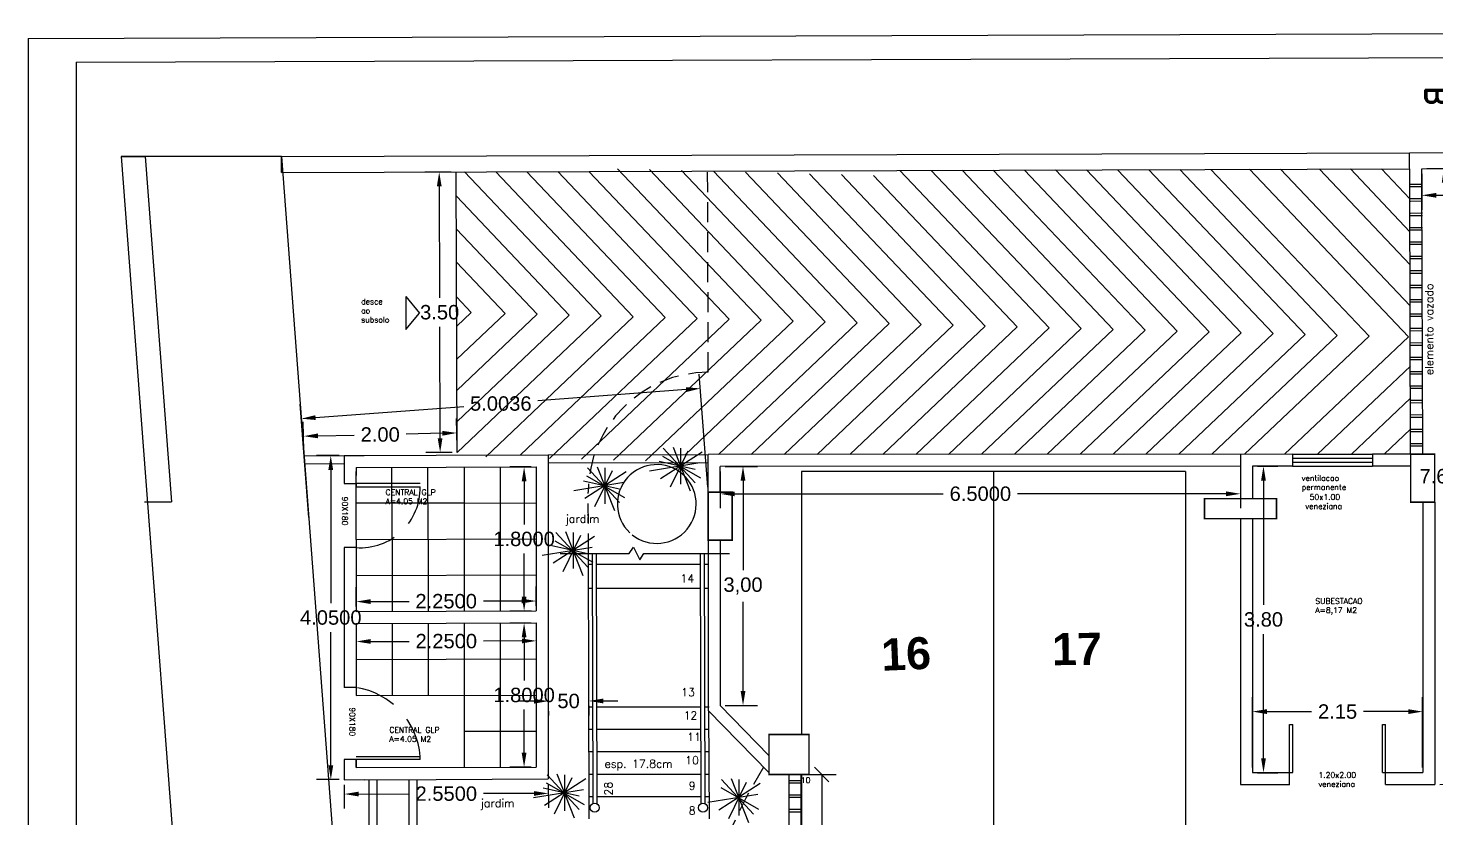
# Model space of a CAD drawing. Header units: millimetres. Extents: x 2200 to 2403, y 2380 to 2511.
# Drawn here: x 2245.02 to 2262.62, y 2439.95 to 2449.83 of the extents above; entities that cross this region are included whole.
import ezdxf

# ---------------------------------------------------------------- set-up
doc = ezdxf.new("R2010")
doc.units = ezdxf.units.MM
doc.linetypes.add('DASHED', pattern=[0.75, 0.5, -0.25])
doc.linetypes.add('HIDDEN', pattern=[0.375, 0.25, -0.125])
doc.layers.add('AZUL', color=4, linetype='Continuous')
doc.layers.add('VERMELHO', color=1, linetype='DASHED')
doc.styles.add('ROMAND', font='romand', dxfattribs={"height": 0.1})
doc.styles.add('ROMANS', font='ROMANS.shx', dxfattribs={"height": 0.07})
doc.styles.add('SANSSERIFBOLD', font='sasb____.pfb', dxfattribs={"height": 0.4})
doc.styles.get("Standard").update_dxf_attribs({"font": 'arial.ttf'})
doc.dimstyles.get("Standard").update_dxf_attribs({"dimtxt": 0.18, "dimasz": 0.18, "dimexe": 0.18, "dimexo": 0.0625, "dimgap": 0.09, "dimtad": 0, "dimtih": 1, "dimtoh": 1, "dimdec": 4, "dimzin": 0, "dimdsep": 46, "dimtxsty": 'Standard', "dimcen": 0.09, "dimadec": 0, "dimazin": 0, "dimtfac": 1, "dimtdec": 4, "dimtofl": 0, "dimtmove": 0, "dimatfit": 3, "dimfxl": 1, "dimtolj": 1, "dimtzin": 0, "dimarcsym": 0})

# ---------------------------------------------------------------- blocks, each defined once
blk = doc.blocks.new('*D76')
at = {"color": 0, "lineweight": -2, "transparency": 16777216}
for p, q in [((2253.73, 2444.353), (2254.132, 2444.353)), ((2253.952, 2444.173), (2253.952, 2443.057)), ((2253.952, 2441.544), (2253.952, 2442.66)), ((2253.73, 2441.364), (2254.132, 2441.364))]:
    blk.add_line(p, q, dxfattribs=at)
at = {"color": 0, "transparency": 16777216}
for points in [[(2253.982, 2444.173), (2253.922, 2444.173), (2253.952, 2444.353)], [(2253.982, 2441.544), (2253.922, 2441.544), (2253.952, 2441.364)]]:
    blk.add_solid(points, dxfattribs=at)
at = {"layer": 'DEFPOINTS', "color": 0, "transparency": 16777216}
for p in [(2253.668, 2444.353), (2253.668, 2441.364), (2253.952, 2441.364)]:
    blk.add_point(p, dxfattribs=at)
at = {"color": 0, "transparency": 16777216, "insert": (2253.952, 2442.858), "char_height": 0.18, "attachment_point": 5}
blk.add_mtext('\\A1;3,00', dxfattribs=at)
blk = doc.blocks.new('*D77')
at = {"color": 0, "lineweight": -2, "transparency": 16777216}
for p, q in [((2253.513, 2444.091), (2253.406, 2445.505)), ((2253.24, 2445.312), (2251.389, 2445.172)), ((2248.524, 2443.714), (2248.417, 2445.128)), ((2248.61, 2444.962), (2250.461, 2445.102))]:
    blk.add_line(p, q, dxfattribs=at)
at = {"color": 0, "transparency": 16777216}
for points in [[(2253.238, 2445.342), (2253.242, 2445.282), (2253.42, 2445.326)], [(2248.608, 2444.992), (2248.612, 2444.932), (2248.43, 2444.949)]]:
    blk.add_solid(points, dxfattribs=at)
at = {"layer": 'DEFPOINTS', "color": 0, "transparency": 16777216}
for p in [(2248.43, 2444.949), (2253.518, 2444.029), (2248.528, 2443.652)]:
    blk.add_point(p, dxfattribs=at)
at = {"color": 0, "transparency": 16777216, "insert": (2250.925, 2445.137), "char_height": 0.18, "attachment_point": 5}
blk.add_mtext('\\A1;5.0036', dxfattribs=at)
blk = doc.blocks.new('*D123')
at = {"color": 0, "lineweight": -2, "transparency": 16777216}
for p, q in [((2262.496, 2448.073), (2262.89, 2448.081)), ((2262.713, 2447.897), (2262.787, 2444.411)), ((2262.868, 2440.561), (2262.794, 2444.047)), ((2262.658, 2440.377), (2263.051, 2440.385))]:
    blk.add_line(p, q, dxfattribs=at)
at = {"color": 0, "transparency": 16777216}
for points in [[(2262.743, 2447.898), (2262.684, 2447.897), (2262.71, 2448.077)], [(2262.898, 2440.562), (2262.838, 2440.56), (2262.872, 2440.381)]]:
    blk.add_solid(points, dxfattribs=at)
at = {"layer": 'DEFPOINTS', "color": 0, "transparency": 16777216}
for p in [(2262.434, 2448.072), (2262.71, 2448.077), (2262.595, 2440.375)]:
    blk.add_point(p, dxfattribs=at)
at = {"color": 0, "transparency": 16777216, "insert": (2262.791, 2444.229), "char_height": 0.18, "attachment_point": 5}
blk.add_mtext('\\A1;7.6981', dxfattribs=at)
blk = doc.blocks.new('*D124')
at = {"color": 0, "lineweight": -2, "transparency": 16777216}
for p, q in [((2262.434, 2448.009), (2262.435, 2447.56)), ((2281.085, 2448.071), (2281.087, 2447.621)), ((2280.906, 2447.801), (2272.286, 2447.772)), ((2262.615, 2447.74), (2271.235, 2447.769))]:
    blk.add_line(p, q, dxfattribs=at)
at = {"color": 0, "transparency": 16777216}
for points in [[(2280.906, 2447.831), (2280.906, 2447.771), (2281.086, 2447.801)], [(2262.615, 2447.77), (2262.615, 2447.71), (2262.435, 2447.74)]]:
    blk.add_solid(points, dxfattribs=at)
at = {"layer": 'DEFPOINTS', "color": 0, "transparency": 16777216}
for p in [(2262.434, 2448.072), (2281.085, 2448.133), (2281.086, 2447.801)]:
    blk.add_point(p, dxfattribs=at)
at = {"color": 0, "transparency": 16777216, "insert": (2271.76, 2447.77), "char_height": 0.18, "attachment_point": 5}
blk.add_mtext('\\A1;18.6515', dxfattribs=at)
blk = doc.blocks.new('*D103')
at = {"color": 0, "lineweight": -2, "transparency": 16777216}
for p, q in [((2253.668, 2444.29), (2253.668, 2443.829)), ((2260.168, 2444.291), (2260.168, 2443.83)), ((2253.848, 2444.009), (2256.454, 2444.01)), ((2259.988, 2444.01), (2257.382, 2444.01))]:
    blk.add_line(p, q, dxfattribs=at)
at = {"color": 0, "transparency": 16777216}
for points in [[(2253.848, 2444.039), (2253.848, 2443.979), (2253.668, 2444.009)], [(2259.988, 2444.04), (2259.988, 2443.98), (2260.168, 2444.01)]]:
    blk.add_solid(points, dxfattribs=at)
at = {"layer": 'DEFPOINTS', "color": 0, "transparency": 16777216}
for p in [(2253.668, 2444.353), (2260.168, 2444.353), (2260.168, 2444.01)]:
    blk.add_point(p, dxfattribs=at)
at = {"color": 0, "transparency": 16777216, "insert": (2256.918, 2444.01), "char_height": 0.18, "attachment_point": 5}
blk.add_mtext('\\A1;6.5000', dxfattribs=at)
blk = doc.blocks.new('*D104')
at = {"color": 0, "lineweight": -2, "transparency": 16777216}
for p, q in [((2251.338, 2441.418), (2251.158, 2441.418)), ((2251.518, 2441.358), (2251.519, 2441.239)), ((2252.027, 2441.359), (2252.027, 2441.241)), ((2252.206, 2441.421), (2252.386, 2441.422))]:
    blk.add_line(p, q, dxfattribs=at)
at = {"color": 0, "transparency": 16777216}
for points in [[(2251.338, 2441.448), (2251.338, 2441.388), (2251.518, 2441.419)], [(2252.206, 2441.451), (2252.206, 2441.391), (2252.026, 2441.421)]]:
    blk.add_solid(points, dxfattribs=at)
at = {"layer": 'DEFPOINTS', "color": 0, "transparency": 16777216}
for p in [(2251.518, 2441.42), (2252.026, 2441.422), (2252.026, 2441.421)]:
    blk.add_point(p, dxfattribs=at)
at = {"color": 0, "transparency": 16777216, "insert": (2251.772, 2441.42), "char_height": 0.18, "attachment_point": 5}
blk.add_mtext('\\A1;50', dxfattribs=at)
blk = doc.blocks.new('*D105')
at = {"color": 0, "lineweight": -2, "transparency": 16777216}
for p, q in [((2251.305, 2444.346), (2251.036, 2444.345)), ((2251.216, 2444.165), (2251.216, 2443.627)), ((2251.216, 2442.725), (2251.216, 2443.264)), ((2251.305, 2442.546), (2251.036, 2442.545))]:
    blk.add_line(p, q, dxfattribs=at)
at = {"color": 0, "transparency": 16777216}
for points in [[(2251.246, 2444.165), (2251.186, 2444.165), (2251.216, 2444.345)], [(2251.246, 2442.725), (2251.186, 2442.725), (2251.216, 2442.545)]]:
    blk.add_solid(points, dxfattribs=at)
at = {"layer": 'DEFPOINTS', "color": 0, "transparency": 16777216}
for p in [(2251.216, 2444.345), (2251.368, 2444.346), (2251.368, 2442.546)]:
    blk.add_point(p, dxfattribs=at)
at = {"color": 0, "transparency": 16777216, "insert": (2251.216, 2443.445), "char_height": 0.18, "attachment_point": 5}
blk.add_mtext('\\A1;1.8000', dxfattribs=at)
blk = doc.blocks.new('*D106')
at = {"color": 0, "lineweight": -2, "transparency": 16777216}
for p, q in [((2249.118, 2442.601), (2249.117, 2442.843)), ((2251.368, 2442.608), (2251.367, 2442.85)), ((2249.297, 2442.663), (2249.778, 2442.665)), ((2251.187, 2442.67), (2250.707, 2442.668))]:
    blk.add_line(p, q, dxfattribs=at)
at = {"color": 0, "transparency": 16777216}
for points in [[(2249.297, 2442.693), (2249.297, 2442.633), (2249.117, 2442.663)], [(2251.187, 2442.7), (2251.187, 2442.64), (2251.367, 2442.67)]]:
    blk.add_solid(points, dxfattribs=at)
at = {"layer": 'DEFPOINTS', "color": 0, "transparency": 16777216}
for p in [(2249.118, 2442.538), (2251.367, 2442.67), (2251.368, 2442.546)]:
    blk.add_point(p, dxfattribs=at)
at = {"color": 0, "transparency": 16777216, "insert": (2250.242, 2442.667), "char_height": 0.18, "attachment_point": 5}
blk.add_mtext('\\A1;2.2500', dxfattribs=at)
blk = doc.blocks.new('*D107')
at = {"color": 0, "lineweight": -2, "transparency": 16777216}
for p, q in [((2251.305, 2442.395), (2251.036, 2442.395)), ((2251.216, 2442.215), (2251.216, 2441.677)), ((2251.216, 2440.775), (2251.216, 2441.314)), ((2251.306, 2440.595), (2251.036, 2440.595))]:
    blk.add_line(p, q, dxfattribs=at)
at = {"color": 0, "transparency": 16777216}
for points in [[(2251.246, 2442.215), (2251.186, 2442.215), (2251.216, 2442.395)], [(2251.246, 2440.775), (2251.186, 2440.775), (2251.216, 2440.595)]]:
    blk.add_solid(points, dxfattribs=at)
at = {"layer": 'DEFPOINTS', "color": 0, "transparency": 16777216}
for p in [(2251.368, 2442.395), (2251.216, 2440.595), (2251.368, 2440.595)]:
    blk.add_point(p, dxfattribs=at)
at = {"color": 0, "transparency": 16777216, "insert": (2251.216, 2441.495), "char_height": 0.18, "attachment_point": 5}
blk.add_mtext('\\A1;1.8000', dxfattribs=at)
blk = doc.blocks.new('*D108')
at = {"color": 0, "lineweight": -2, "transparency": 16777216}
for p, q in [((2249.118, 2442.326), (2249.119, 2441.984)), ((2249.299, 2442.165), (2249.779, 2442.166)), ((2251.189, 2442.171), (2250.708, 2442.169)), ((2251.368, 2442.333), (2251.369, 2441.992))]:
    blk.add_line(p, q, dxfattribs=at)
at = {"color": 0, "transparency": 16777216}
for points in [[(2249.298, 2442.195), (2249.299, 2442.135), (2249.119, 2442.164)], [(2251.188, 2442.201), (2251.189, 2442.141), (2251.369, 2442.172)]]:
    blk.add_solid(points, dxfattribs=at)
at = {"layer": 'DEFPOINTS', "color": 0, "transparency": 16777216}
for p in [(2249.118, 2442.388), (2251.368, 2442.396), (2249.119, 2442.164)]:
    blk.add_point(p, dxfattribs=at)
at = {"color": 0, "transparency": 16777216, "insert": (2250.244, 2442.168), "char_height": 0.18, "attachment_point": 5}
blk.add_mtext('\\A1;2.2500', dxfattribs=at)
blk = doc.blocks.new('*D109')
at = {"color": 0, "lineweight": -2, "transparency": 16777216}
for p, q in [((2248.968, 2440.375), (2248.969, 2440.078)), ((2249.149, 2440.258), (2249.779, 2440.26)), ((2251.339, 2440.265), (2250.709, 2440.263)), ((2251.518, 2440.383), (2251.519, 2440.086))]:
    blk.add_line(p, q, dxfattribs=at)
at = {"color": 0, "transparency": 16777216}
for points in [[(2249.149, 2440.288), (2249.149, 2440.228), (2248.969, 2440.258)], [(2251.339, 2440.295), (2251.339, 2440.235), (2251.519, 2440.266)]]:
    blk.add_solid(points, dxfattribs=at)
at = {"layer": 'DEFPOINTS', "color": 0, "transparency": 16777216}
for p in [(2248.968, 2440.438), (2251.518, 2440.446), (2251.519, 2440.266)]:
    blk.add_point(p, dxfattribs=at)
at = {"color": 0, "transparency": 16777216, "insert": (2250.244, 2440.262), "char_height": 0.18, "attachment_point": 5}
blk.add_mtext('\\A1;2.5500', dxfattribs=at)
blk = doc.blocks.new('*D110')
at = {"color": 0, "lineweight": -2, "transparency": 16777216}
for p, q in [((2248.905, 2444.488), (2248.62, 2444.488)), ((2248.8, 2444.308), (2248.8, 2442.644)), ((2248.801, 2440.618), (2248.8, 2442.281)), ((2248.906, 2440.438), (2248.621, 2440.438))]:
    blk.add_line(p, q, dxfattribs=at)
at = {"color": 0, "transparency": 16777216}
for points in [[(2248.83, 2444.308), (2248.77, 2444.308), (2248.8, 2444.488)], [(2248.831, 2440.618), (2248.771, 2440.618), (2248.801, 2440.438)]]:
    blk.add_solid(points, dxfattribs=at)
at = {"layer": 'DEFPOINTS', "color": 0, "transparency": 16777216}
for p in [(2248.968, 2444.488), (2248.801, 2440.438), (2248.968, 2440.438)]:
    blk.add_point(p, dxfattribs=at)
at = {"color": 0, "transparency": 16777216, "insert": (2248.8, 2442.463), "char_height": 0.18, "attachment_point": 5}
blk.add_mtext('\\A1;4.0500', dxfattribs=at)
blk = doc.blocks.new('*D111')
at = {"color": 0, "lineweight": -2, "transparency": 16777216}
for p, q in [((2250.306, 2448.031), (2249.975, 2448.03)), ((2250.156, 2447.851), (2250.16, 2446.46)), ((2250.166, 2444.705), (2250.162, 2446.096)), ((2250.318, 2444.525), (2249.987, 2444.524))]:
    blk.add_line(p, q, dxfattribs=at)
at = {"color": 0, "transparency": 16777216}
for points in [[(2250.186, 2447.851), (2250.126, 2447.851), (2250.155, 2448.031)], [(2250.196, 2444.705), (2250.136, 2444.705), (2250.167, 2444.525)]]:
    blk.add_solid(points, dxfattribs=at)
at = {"layer": 'DEFPOINTS', "color": 0, "transparency": 16777216}
for p in [(2250.369, 2448.032), (2250.167, 2444.525), (2250.38, 2444.526)]:
    blk.add_point(p, dxfattribs=at)
at = {"color": 0, "transparency": 16777216, "insert": (2250.161, 2446.278), "char_height": 0.18, "attachment_point": 5}
blk.add_mtext('\\A1;3.50', dxfattribs=at)
blk = doc.blocks.new('*D112')
at = {"color": 0, "lineweight": -2, "transparency": 16777216}
for p, q in [((2248.464, 2444.548), (2248.457, 2444.91)), ((2250.379, 2444.588), (2250.372, 2444.95)), ((2248.64, 2444.734), (2249.093, 2444.743)), ((2250.195, 2444.766), (2249.743, 2444.757))]:
    blk.add_line(p, q, dxfattribs=at)
at = {"color": 0, "transparency": 16777216}
for points in [[(2248.64, 2444.764), (2248.641, 2444.704), (2248.46, 2444.73)], [(2250.195, 2444.796), (2250.196, 2444.736), (2250.375, 2444.77)]]:
    blk.add_solid(points, dxfattribs=at)
at = {"layer": 'DEFPOINTS', "color": 0, "transparency": 16777216}
for p in [(2248.46, 2444.73), (2248.465, 2444.486), (2250.38, 2444.526)]:
    blk.add_point(p, dxfattribs=at)
at = {"color": 0, "transparency": 16777216, "insert": (2249.418, 2444.75), "char_height": 0.18, "attachment_point": 5}
blk.add_mtext('\\A1;2.00', dxfattribs=at)
blk = doc.blocks.new('*D80')
at = {"color": 0, "lineweight": -2, "transparency": 16777216}
for p, q in [((2260.38, 2444.354), (2260.636, 2444.354)), ((2260.456, 2444.174), (2260.456, 2442.621)), ((2260.456, 2440.705), (2260.456, 2442.257)), ((2260.38, 2440.525), (2260.636, 2440.525))]:
    blk.add_line(p, q, dxfattribs=at)
at = {"color": 0, "transparency": 16777216}
for points in [[(2260.426, 2444.174), (2260.486, 2444.174), (2260.456, 2444.354)], [(2260.426, 2440.705), (2260.486, 2440.705), (2260.456, 2440.525)]]:
    blk.add_solid(points, dxfattribs=at)
at = {"layer": 'DEFPOINTS', "color": 0, "transparency": 16777216}
for p in [(2260.318, 2444.354), (2260.318, 2440.525), (2260.456, 2440.525)]:
    blk.add_point(p, dxfattribs=at)
at = {"color": 0, "transparency": 16777216, "insert": (2260.456, 2442.439), "char_height": 0.18, "attachment_point": 5}
blk.add_mtext('\\A1;3.80', dxfattribs=at)
blk = doc.blocks.new('*D81')
at = {"color": 0, "lineweight": -2, "transparency": 16777216}
for p, q in [((2260.318, 2440.588), (2260.318, 2441.468)), ((2262.445, 2440.588), (2262.445, 2441.468)), ((2260.498, 2441.288), (2261.056, 2441.288)), ((2262.265, 2441.288), (2261.708, 2441.288))]:
    blk.add_line(p, q, dxfattribs=at)
at = {"color": 0, "transparency": 16777216}
for points in [[(2260.498, 2441.318), (2260.498, 2441.258), (2260.318, 2441.288)], [(2262.265, 2441.318), (2262.265, 2441.258), (2262.445, 2441.288)]]:
    blk.add_solid(points, dxfattribs=at)
at = {"layer": 'DEFPOINTS', "color": 0, "transparency": 16777216}
for p in [(2262.445, 2441.288), (2260.318, 2440.525), (2262.445, 2440.525)]:
    blk.add_point(p, dxfattribs=at)
at = {"color": 0, "transparency": 16777216, "insert": (2261.382, 2441.288), "char_height": 0.18, "attachment_point": 5}
blk.add_mtext('\\A1;2.15', dxfattribs=at)
blk = doc.blocks.new('*D144')
at = {"color": 1, "lineweight": -2, "transparency": 16777216}
for p, q in [((2255.026, 2440.412), (2254.846, 2440.592)), ((2254.744, 2440.502), (2255.116, 2440.502)), ((2254.936, 2440.502), (2254.936, 2439.154)), ((2254.936, 2437.414), (2254.936, 2438.761)), ((2254.744, 2437.414), (2255.116, 2437.414)), ((2255.026, 2437.324), (2254.846, 2437.504))]:
    blk.add_line(p, q, dxfattribs=at)
at = {"layer": 'DEFPOINTS', "color": 0, "transparency": 16777216}
for p in [(2254.681, 2440.502), (2254.681, 2437.414), (2254.936, 2437.414)]:
    blk.add_point(p, dxfattribs=at)
at = {"color": 1, "transparency": 16777216, "insert": (2254.936, 2438.958), "char_height": 0.07, "attachment_point": 5, "rotation": 90, "style": 'ROMANS'}
blk.add_mtext('\\A1;3.00', dxfattribs=at)

msp = doc.modelspace()

# ---------------------------------------------------------------- linework, layer by layer
at = {"color": 1}
for p, q in [((2245.01863, 2449.70074), (2283.55821, 2449.8284)), ((2245.01863, 2449.70074), (2245.01863, 2420.91086)), ((2249.73945, 2446.47705), (2249.90891, 2446.26848)), ((2249.73945, 2446.47705), (2249.73945, 2446.06284)), ((2249.73945, 2446.06284), (2249.90891, 2446.26848)), ((2260.81767, 2444.45357), (2261.81767, 2444.4537)), ((2259.48142, 2444.2872), (2254.68142, 2444.2872)), ((2254.68142, 2444.2872), (2254.68142, 2441.0019)), ((2257.08142, 2444.2872), (2257.08142, 2439.2872)), ((2259.48142, 2444.2872), (2259.48142, 2439.2872)), ((2260.81768, 2444.40357), (2261.81768, 2444.4037)), ((2260.81768, 2444.35357), (2261.81768, 2444.3537)), ((2249.11759, 2444.13806), (2249.11759, 2444.09806)), ((2249.91759, 2444.13806), (2249.11759, 2444.13806)), ((2249.91759, 2444.13806), (2249.11759, 2444.13806)), ((2249.11759, 2444.13806), (2249.11759, 2444.09806)), ((2249.11759, 2444.09806), (2249.91759, 2444.09806)), ((2249.11759, 2444.09806), (2249.91759, 2444.09806)), ((2252.03119, 2439.94769), (2252.02021, 2443.26371)), ((2252.08055, 2440.14105), (2252.07021, 2443.26371)), ((2252.13058, 2440.13382), (2252.12021, 2443.26371)), ((2252.52839, 2443.26371), (2252.58133, 2443.34306)), ((2252.58133, 2443.34306), (2252.66073, 2443.18436)), ((2252.58133, 2443.34306), (2252.66073, 2443.18436)), ((2252.66073, 2443.18436), (2252.71367, 2443.26371)), ((2252.66073, 2443.18436), (2252.71367, 2443.26371)), ((2252.71367, 2443.26371), (2253.78124, 2443.26371)), ((2253.43056, 2440.13994), (2253.42022, 2443.26371)), ((2253.48058, 2440.13581), (2253.47022, 2443.26371)), ((2252.02165, 2443.12883), (2252.07066, 2443.12883)), ((2252.02165, 2443.12883), (2252.07066, 2443.12883)), ((2252.12066, 2443.12883), (2253.42066, 2443.12883)), ((2252.12066, 2443.12883), (2253.42066, 2443.12883)), ((2253.47066, 2443.12883), (2253.52166, 2443.12883)), ((2253.47066, 2443.12883), (2253.52166, 2443.12883)), ((2252.02165, 2442.82883), (2252.07066, 2442.82883)), ((2252.12066, 2442.82883), (2253.42066, 2442.82883)), ((2253.47166, 2442.82883), (2253.52166, 2442.82883)), ((2252.01939, 2441.34769), (2252.07934, 2441.34769)), ((2252.12934, 2441.34769), (2253.42935, 2441.34769)), ((2253.47935, 2441.34769), (2253.52822, 2441.34769)), ((2253.5312, 2439.94769), (2253.52674, 2441.29391)), ((2252.01939, 2441.06769), (2252.07934, 2441.06769)), ((2252.12934, 2441.06769), (2253.42935, 2441.06769)), ((2253.47935, 2441.06769), (2253.52822, 2441.06769)), ((2252.01939, 2440.78769), (2252.07934, 2440.78769)), ((2252.12934, 2440.78769), (2253.42935, 2440.78769)), ((2253.47935, 2440.78769), (2253.52822, 2440.78769)), ((2249.11804, 2440.72805), (2249.91804, 2440.72805)), ((2249.91804, 2440.68805), (2249.11804, 2440.68805)), ((2252.01939, 2440.50769), (2252.07934, 2440.50769)), ((2252.12934, 2440.50769), (2253.42935, 2440.50769)), ((2253.47935, 2440.50769), (2253.52822, 2440.50769)), ((2254.52631, 2440.5019), (2254.52631, 2437.41355)), ((2254.67631, 2440.42355), (2254.52631, 2440.42355)), ((2254.67631, 2440.5019), (2254.67631, 2437.41355)), ((2254.68142, 2440.5019), (2254.68142, 2439.2872)), ((2252.01939, 2440.22769), (2252.08027, 2440.22769)), ((2252.13027, 2440.22769), (2253.43027, 2440.22769)), ((2253.48027, 2440.22769), (2253.52822, 2440.22769)), ((2254.67631, 2440.39355), (2254.52631, 2440.39355)), ((2254.67631, 2440.24355), (2254.52631, 2440.24355)), ((2254.67631, 2440.21355), (2254.52631, 2440.21355)), ((2254.67631, 2440.06355), (2254.52631, 2440.06355)), ((2254.67631, 2440.03355), (2254.52631, 2440.03355))]:
    msp.add_line(p, q, dxfattribs=at)
for p, q in [((2245.61863, 2449.40272), (2283.26114, 2449.52741)), ((2245.61863, 2449.40272), (2245.61863, 2421.21086)), ((2262.2829, 2448.27109), (2281.28301, 2448.33403)), ((2248.18275, 2448.22439), (2246.18275, 2448.22439)), ((2246.18275, 2448.22439), (2247.83703, 2426.33587)), ((2246.18275, 2448.22439), (2246.48275, 2448.22439)), ((2246.48275, 2448.22439), (2246.80895, 2443.90837)), ((2262.2842, 2447.87831), (2262.2829, 2448.27109)), ((2262.43356, 2448.07159), (2281.08497, 2448.13337)), ((2262.4342, 2447.8788), (2262.43356, 2448.07159)), ((2248.96755, 2444.48757), (2249.21755, 2444.4884)), ((2248.96755, 2444.48757), (2248.96758, 2444.23805)), ((2249.21755, 2444.4884), (2250.11755, 2444.49138)), ((2250.11755, 2444.49138), (2251.51755, 2444.49602)), ((2251.51755, 2444.49602), (2251.51806, 2440.44599)), ((2260.81768, 2444.50357), (2253.51762, 2444.50264)), ((2253.51768, 2444.02883), (2253.51762, 2444.50264)), ((2260.16768, 2444.50349), (2260.16768, 2443.94921)), ((2260.81768, 2444.50357), (2260.81768, 2444.35357)), ((2262.29538, 2444.50376), (2261.81768, 2444.5037)), ((2261.81768, 2444.5037), (2261.81768, 2444.3537)), ((2249.11757, 2444.33806), (2251.36757, 2444.34552)), ((2249.11757, 2444.33806), (2249.11757, 2444.23806)), ((2249.11768, 2443.43806), (2249.11757, 2444.28806)), ((2251.36757, 2444.34552), (2251.3678, 2442.54551)), ((2260.16768, 2444.35349), (2253.66764, 2444.35266)), ((2253.66768, 2444.02885), (2253.66764, 2444.35266)), ((2260.81768, 2444.35357), (2260.31768, 2444.35351)), ((2260.31768, 2444.35351), (2260.31768, 2443.94921)), ((2262.2954, 2444.35376), (2261.81768, 2444.3537)), ((2248.96758, 2444.23805), (2248.96944, 2444.13804)), ((2248.96944, 2444.13804), (2249.11759, 2444.13806)), ((2246.47116, 2443.90837), (2246.80895, 2443.90837)), ((2262.44538, 2443.90376), (2262.44538, 2440.5252)), ((2262.59538, 2443.90376), (2262.59538, 2440.3752)), ((2260.16768, 2443.69921), (2260.16768, 2440.3752)), ((2260.31768, 2443.69921), (2260.31768, 2440.5252)), ((2249.11768, 2443.43806), (2249.1178, 2442.53806)), ((2253.51768, 2443.42883), (2253.51795, 2441.30292)), ((2253.66768, 2443.42883), (2253.66795, 2441.36396)), ((2249.11768, 2443.33806), (2248.96769, 2443.33805)), ((2248.96769, 2443.33805), (2248.96782, 2442.38756)), ((2249.1178, 2442.53806), (2251.3678, 2442.54551)), ((2248.96781, 2442.3952), (2248.96792, 2441.58803)), ((2249.11781, 2442.39522), (2249.11793, 2441.48805)), ((2249.11782, 2442.38805), (2251.36781, 2442.39551)), ((2251.36781, 2442.39551), (2251.36804, 2440.5955)), ((2249.11793, 2441.58805), (2248.96792, 2441.58803)), ((2253.51795, 2441.30292), (2254.27631, 2440.5252)), ((2253.66795, 2441.36396), (2254.27631, 2440.74006)), ((2249.11804, 2440.68805), (2248.96803, 2440.68803)), ((2248.96803, 2440.68803), (2248.96806, 2440.43755)), ((2249.11803, 2440.68805), (2249.11804, 2440.58805)), ((2249.11804, 2440.58805), (2249.11804, 2440.68805)), ((2249.11804, 2440.58805), (2251.36804, 2440.5955)), ((2249.91804, 2440.68805), (2249.91804, 2440.72805)), ((2248.96806, 2440.43755), (2249.21806, 2440.43838)), ((2250.11806, 2440.44136), (2251.51806, 2440.44599)), ((2260.31768, 2440.5252), (2260.78151, 2440.5252)), ((2260.78153, 2440.37512), (2260.78151, 2440.5252)), ((2261.98151, 2440.5252), (2262.44538, 2440.5252)), ((2261.98153, 2440.37528), (2261.98151, 2440.5252)), ((2260.16768, 2440.3752), (2260.78153, 2440.3752)), ((2261.98153, 2440.37528), (2262.59538, 2440.3752))]:
    msp.add_line(p, q)
at = {"color": 2}
for p, q in [((2248.18275, 2448.22439), (2262.2829, 2448.27109)), ((2248.18342, 2448.02439), (2248.18275, 2448.22439)), ((2248.18342, 2448.02439), (2262.28356, 2448.07109))]:
    msp.add_line(p, q, dxfattribs=at)
at = {"color": 4}
for p, q in [((2248.18275, 2448.22439), (2249.83703, 2426.33587)), ((2250.38031, 2444.52552), (2250.36869, 2448.03163)), ((2250.47224, 2448.03197), (2252.17949, 2446.23234)), ((2250.86089, 2448.03326), (2252.57935, 2446.22181)), ((2251.24953, 2448.03454), (2252.97921, 2446.21128)), ((2251.63818, 2448.03583), (2253.37907, 2446.20074)), ((2252.02683, 2448.03712), (2253.77893, 2446.19021)), ((2252.38325, 2448.07237), (2254.17879, 2446.17968)), ((2252.78312, 2448.06184), (2254.57865, 2446.16914)), ((2253.18298, 2448.0513), (2254.97852, 2446.15861)), ((2253.58284, 2448.04077), (2255.37838, 2446.14808)), ((2253.9827, 2448.03024), (2255.77824, 2446.13755)), ((2254.38256, 2448.0197), (2256.1781, 2446.12701)), ((2254.78242, 2448.00917), (2256.57796, 2446.11648)), ((2255.18228, 2447.99864), (2256.97782, 2446.10595)), ((2255.58215, 2447.98811), (2257.37768, 2446.09541)), ((2255.9133, 2448.04999), (2257.77754, 2446.08488)), ((2256.30195, 2448.05128), (2258.17741, 2446.07435)), ((2256.6906, 2448.05257), (2258.57727, 2446.06381)), ((2257.07925, 2448.05385), (2258.97713, 2446.05328)), ((2257.4679, 2448.05514), (2259.37699, 2446.04275)), ((2257.85654, 2448.05643), (2259.77685, 2446.03222)), ((2258.24519, 2448.05772), (2260.17671, 2446.02168)), ((2258.63384, 2448.059), (2260.57657, 2446.01115)), ((2259.02249, 2448.06029), (2260.97643, 2446.00062)), ((2259.41113, 2448.06158), (2261.3763, 2445.99008)), ((2259.79978, 2448.06287), (2261.77616, 2445.97955)), ((2260.28071, 2448.06446), (2262.26692, 2445.97077)), ((2260.66936, 2448.06575), (2262.28923, 2446.35822)), ((2261.15426, 2448.06735), (2262.28753, 2446.87276)), ((2261.54291, 2448.06864), (2262.28616, 2447.28517)), ((2261.93156, 2448.06993), (2262.2848, 2447.69757)), ((2262.2842, 2447.87831), (2262.4342, 2447.8788)), ((2262.29538, 2444.50376), (2262.2842, 2447.87831)), ((2262.2843, 2447.84831), (2262.44503, 2447.84884)), ((2262.44538, 2444.50426), (2262.4342, 2447.8788)), ((2250.3697, 2447.72909), (2251.77962, 2446.24288)), ((2262.29493, 2447.69834), (2262.44493, 2447.69884)), ((2262.29503, 2447.66834), (2262.44503, 2447.66884)), ((2262.29493, 2447.51834), (2262.44493, 2447.51884)), ((2262.29503, 2447.48834), (2262.44503, 2447.48884)), ((2250.37106, 2447.31669), (2251.37976, 2446.25341)), ((2262.29493, 2447.33834), (2262.44493, 2447.33884)), ((2262.29503, 2447.30834), (2262.44503, 2447.30884)), ((2262.29493, 2447.15834), (2262.44493, 2447.15884)), ((2262.29503, 2447.12834), (2262.44503, 2447.12884)), ((2262.29493, 2446.97834), (2262.44493, 2446.97884)), ((2262.29503, 2446.94834), (2262.44503, 2446.94884)), ((2250.37243, 2446.90429), (2250.9799, 2446.26394)), ((2262.29493, 2446.79834), (2262.44493, 2446.79884)), ((2262.29503, 2446.76834), (2262.44503, 2446.76884)), ((2262.29493, 2446.61834), (2262.44493, 2446.61884)), ((2262.29503, 2446.58834), (2262.44503, 2446.58884)), ((2250.37388, 2446.46687), (2250.55579, 2446.27511)), ((2262.29493, 2446.43834), (2262.44493, 2446.43884)), ((2262.29503, 2446.40834), (2262.44503, 2446.40884)), ((2250.37508, 2446.10368), (2250.55579, 2446.27511)), ((2250.37645, 2445.69146), (2250.9799, 2446.26394)), ((2250.37773, 2445.30281), (2251.37976, 2446.25341)), ((2250.37902, 2444.91417), (2251.77962, 2446.24288)), ((2250.38031, 2444.52552), (2252.17949, 2446.23234)), ((2250.73586, 2444.47295), (2252.57935, 2446.22181)), ((2251.16992, 2444.49486), (2252.97921, 2446.21128)), ((2262.29493, 2446.25834), (2262.44493, 2446.25884)), ((2262.29503, 2446.22834), (2262.44503, 2446.22884)), ((2251.53558, 2444.45188), (2253.37907, 2446.20074)), ((2251.93544, 2444.44135), (2253.77893, 2446.19021)), ((2252.3353, 2444.43081), (2254.17879, 2446.17968)), ((2252.73516, 2444.42028), (2254.57865, 2446.16914)), ((2253.23194, 2444.50169), (2254.97852, 2446.15861)), ((2253.64392, 2444.50266), (2255.37838, 2446.14808)), ((2254.05494, 2444.50271), (2255.77824, 2446.13755)), ((2254.46596, 2444.50276), (2256.1781, 2446.12701)), ((2254.87698, 2444.50281), (2256.57796, 2446.11648)), ((2255.288, 2444.50287), (2256.97782, 2446.10595)), ((2255.69902, 2444.50292), (2257.37768, 2446.09541)), ((2256.11004, 2444.50297), (2257.77754, 2446.08488)), ((2256.52106, 2444.50302), (2258.17741, 2446.07435)), ((2256.93208, 2444.50308), (2258.57727, 2446.06381)), ((2257.3431, 2444.50313), (2258.97713, 2446.05328)), ((2257.75412, 2444.50318), (2259.37699, 2446.04275)), ((2262.29493, 2446.07834), (2262.44493, 2446.07884)), ((2262.29503, 2446.04834), (2262.44503, 2446.04884)), ((2258.16514, 2444.50323), (2259.77685, 2446.03222)), ((2258.57616, 2444.50328), (2260.17671, 2446.02168)), ((2258.98718, 2444.50334), (2260.57657, 2446.01115)), ((2259.39819, 2444.50339), (2260.97643, 2446.00062)), ((2259.80921, 2444.50344), (2261.3763, 2445.99008)), ((2260.22023, 2444.50349), (2261.77616, 2445.97955)), ((2260.72032, 2444.50356), (2262.26692, 2445.97077)), ((2262.29493, 2445.89834), (2262.44493, 2445.89884)), ((2262.29503, 2445.86834), (2262.44503, 2445.86884)), ((2262.29493, 2445.71834), (2262.44493, 2445.71884)), ((2262.29503, 2445.68834), (2262.44503, 2445.68884)), ((2261.13134, 2444.50361), (2262.29173, 2445.60444)), ((2262.29493, 2445.53834), (2262.44493, 2445.53884)), ((2262.29503, 2445.50834), (2262.44503, 2445.50884)), ((2262.29493, 2445.35834), (2262.44493, 2445.35884)), ((2261.55421, 2444.50366), (2262.29306, 2445.20459)), ((2262.29493, 2445.17834), (2262.44493, 2445.17884)), ((2262.29503, 2445.32834), (2262.44503, 2445.32884)), ((2262.29493, 2444.99834), (2262.44493, 2444.99884)), ((2262.29503, 2445.14834), (2262.44503, 2445.14884)), ((2261.96523, 2444.50372), (2262.29434, 2444.81594)), ((2262.29493, 2444.81834), (2262.44493, 2444.81884)), ((2262.29503, 2444.96834), (2262.44503, 2444.96884)), ((2262.29493, 2444.63834), (2262.44493, 2444.63884)), ((2262.29503, 2444.78834), (2262.44503, 2444.78884)), ((2248.4653, 2444.4859), (2248.96755, 2444.48757)), ((2251.51755, 2444.49602), (2253.51762, 2444.50264)), ((2253.43934, 2444.53199), (2252.92237, 2444.19868)), ((2252.94599, 2444.48036), (2253.41971, 2444.20985)), ((2252.95572, 2444.58198), (2253.35596, 2444.14869)), ((2253.26321, 2444.54376), (2253.04327, 2444.0915)), ((2253.07711, 2444.59448), (2253.29282, 2444.04501)), ((2253.17252, 2444.58198), (2253.17252, 2444.13202)), ((2260.81766, 2444.50357), (2261.81766, 2444.5037)), ((2262.29503, 2444.60834), (2262.44503, 2444.60884)), ((2248.47285, 2444.38593), (2248.96756, 2444.38757)), ((2250.46757, 2444.3368), (2250.4678, 2442.54253)), ((2250.91757, 2444.33686), (2250.9178, 2442.54402)), ((2251.51756, 2444.39601), (2253.51795, 2444.40264)), ((2252.49091, 2444.28626), (2251.97393, 2443.95296)), ((2252.00729, 2444.33626), (2252.40752, 2443.90296)), ((2252.31477, 2444.29804), (2252.09484, 2443.84578)), ((2252.12867, 2444.34876), (2252.34438, 2443.79929)), ((2252.22408, 2444.33626), (2252.22408, 2443.88629)), ((2253.41125, 2444.39583), (2252.78527, 2444.29439)), ((2253.35596, 2444.31534), (2252.90569, 2444.41533)), ((2260.81768, 2444.35357), (2261.81768, 2444.3537)), ((2252.46281, 2444.1501), (2251.83683, 2444.04866)), ((2252.40752, 2444.06961), (2251.95726, 2444.16961)), ((2251.99756, 2444.23464), (2252.47127, 2443.96413)), ((2250.46762, 2443.89253), (2251.36906, 2443.89552)), ((2249.11768, 2443.43806), (2251.37055, 2443.44552)), ((2249.56768, 2443.43955), (2249.5678, 2442.53955)), ((2250.01768, 2443.44104), (2250.0178, 2442.54104)), ((2252.09543, 2443.47574), (2251.57845, 2443.14244)), ((2251.60208, 2443.42411), (2252.07579, 2443.15361)), ((2251.61181, 2443.52574), (2252.01204, 2443.09244)), ((2251.91929, 2443.48752), (2251.69936, 2443.03526)), ((2251.73319, 2443.53824), (2251.9489, 2442.98876)), ((2251.8286, 2443.52574), (2251.8286, 2443.07577)), ((2252.06733, 2443.33958), (2251.44135, 2443.23814)), ((2252.01204, 2443.25909), (2251.56178, 2443.35908)), ((2251.66753, 2443.26371), (2252.52839, 2443.26371)), ((2249.11774, 2442.98806), (2251.37204, 2442.99552)), ((2249.56781, 2442.39528), (2249.56793, 2441.48954)), ((2250.01781, 2442.39534), (2250.01793, 2441.49103)), ((2250.46781, 2442.39539), (2250.46804, 2440.59252)), ((2250.91781, 2442.39545), (2250.91804, 2440.59401)), ((2249.11787, 2441.93805), (2251.36787, 2441.94551)), ((2249.11793, 2441.48805), (2251.36793, 2441.4955)), ((2250.46799, 2441.04252), (2251.36799, 2441.0455)), ((2249.21806, 2440.43758), (2250.11806, 2440.43769)), ((2249.27631, 2440.43759), (2249.27631, 2434.1252)), ((2249.37631, 2440.4376), (2249.37631, 2432.37854)), ((2249.77631, 2440.43765), (2249.77631, 2427.1322)), ((2249.87631, 2440.43766), (2249.87631, 2438.44055)), ((2251.98677, 2440.44824), (2251.46979, 2440.11493)), ((2251.50315, 2440.49823), (2251.90338, 2440.06494)), ((2251.81064, 2440.46001), (2251.5907, 2440.00775)), ((2251.62453, 2440.51073), (2251.84024, 2439.96126)), ((2251.71994, 2440.49823), (2251.71994, 2440.04827)), ((2253.68293, 2440.4394), (2254.08317, 2440.0061)), ((2253.80432, 2440.4519), (2254.02003, 2439.90242)), ((2253.89973, 2440.4394), (2253.89973, 2439.98943)), ((2251.95867, 2440.31208), (2251.33269, 2440.21064)), ((2251.90338, 2440.23159), (2251.45312, 2440.33158)), ((2251.49342, 2440.39661), (2251.96713, 2440.1261)), ((2254.13845, 2440.25324), (2253.51248, 2440.1518)), ((2254.16655, 2440.3894), (2253.64958, 2440.0561)), ((2253.6732, 2440.33778), (2254.14691, 2440.06727)), ((2253.99042, 2440.40118), (2253.77048, 2439.94892))]:
    msp.add_line(p, q, dxfattribs=at)
at = {"color": 1, "linetype": 'HIDDEN'}
for p, q in [((2253.51768, 2445.52883), (2253.50936, 2448.04202)), ((2252.02021, 2443.26371), (2252.01768, 2444.02883))]:
    msp.add_line(p, q, dxfattribs=at)
at = {"color": 3}
for p, q in [((2260.78151, 2441.1252), (2260.82151, 2441.1252)), ((2260.78151, 2440.5252), (2260.78151, 2441.1252)), ((2260.82151, 2440.5252), (2260.82151, 2441.1252)), ((2261.94151, 2441.1252), (2261.98151, 2441.1252)), ((2261.94151, 2440.5252), (2261.94151, 2441.1252)), ((2261.98151, 2440.5252), (2261.98151, 2441.1252)), ((2260.78151, 2440.5252), (2260.82151, 2440.5252)), ((2261.94151, 2440.5252), (2261.98151, 2440.5252))]:
    msp.add_line(p, q, dxfattribs=at)
at = {"const_width": 0.02}
for points in [[(2262.29538, 2443.90376), (2262.29538, 2444.50376), (2262.59538, 2444.50376), (2262.59538, 2443.90376)], [(2253.81768, 2444.02883), (2253.81768, 2443.42883), (2253.51768, 2443.42883), (2253.51768, 2444.02883)], [(2259.71768, 2443.69921), (2260.61768, 2443.69921), (2260.61768, 2443.94921), (2259.71768, 2443.94921)], [(2254.77631, 2441.0019), (2254.77631, 2440.5019), (2254.27631, 2440.5019), (2254.27631, 2441.0019)]]:
    msp.add_lwpolyline(points, close=True, dxfattribs=at)
at = {"color": 1}
for centre in [(2252.09831, 2440.08726), (2253.4514, 2440.08726)]:
    msp.add_circle(centre, 0.05664, dxfattribs=at)
at = {"color": 1, "linetype": 'HIDDEN'}
for centre, radius, start, end in [((2253.51768, 2444.02883), 1.5, 90, 180), ((2259.47631, 2437.3252), 6.2, 148.173551, 212.995885)]:
    msp.add_arc(centre, radius, start, end, dxfattribs=at)
at = {"color": 4}
msp.add_arc((2252.87419, 2443.88241), 0.49238, 231.451884, 226.86955, dxfattribs=at)
at = {"layer": 'AZUL'}
for p, q in [((2249.56768, 2443.43955), (2249.5647, 2444.33955)), ((2250.01768, 2443.44104), (2250.0147, 2444.34104)), ((2250.46762, 2443.89253), (2249.11762, 2443.89235))]:
    msp.add_line(p, q, dxfattribs=at)
at = {"layer": 'VERMELHO'}
for centre, radius, start, end in [((2249.17089, 2444.08301), 0.74685, 265.914373, 1.154703), ((2248.97516, 2440.65302), 0.94586, 4.549537, 81.318594)]:
    msp.add_arc(centre, radius, start, end, dxfattribs=at)

# ---------------------------------------------------------------- texts
at = {"color": 1}
for s, height, rotation, style, p in [('B', 0.29214, 270, 'ROMAND', (2262.47819, 2449.10696)), ('elemento vazado', 0.1, 90, 'ROMAND', (2262.5755, 2445.49322)), ('90X180', 0.07, 270, 'ROMANS', (2248.94156, 2443.9737)), ('16', 0.4, 2.458212, 'SANSSERIFBOLD', (2255.68756, 2441.79773)), ('17', 0.4, 0.660943, 'SANSSERIFBOLD', (2257.81629, 2441.86718)), ('90X180', 0.07, 270, 'ROMANS', (2249.03544, 2441.34087)), ('28', 0.1, 90, 'ROMAND', (2252.31881, 2440.23945))]:
    msp.add_text(s, height=height, rotation=rotation, dxfattribs=dict(at, style=style)).set_placement(p)
for s, height, style, p in [('desce', 0.07, 'ROMAND', (2249.17891, 2446.37695)), ('ao', 0.07, 'ROMAND', (2249.17891, 2446.26362)), ('subsolo', 0.07, 'ROMAND', (2249.17891, 2446.15029)), ('ventilacao', 0.07, 'ROMAND', (2260.93395, 2444.17119)), ('permanente', 0.07, 'ROMAND', (2260.93395, 2444.05785)), ('A=4.05 M2', 0.07, 'ROMAND', (2249.4848, 2443.88077)), ('CENTRAL GLP', 0.07, 'ROMAND', (2249.4848, 2443.9941)), ('50x1.00', 0.07, 'ROMAND', (2261.03343, 2443.93414)), ('jardim', 0.1, 'ROMAND', (2251.73258, 2443.648)), ('veneziana', 0.07, 'ROMAND', (2260.97986, 2443.81944)), ('14', 0.1, 'ROMAND', (2253.17032, 2442.90218)), ('SUBESTACAO', 0.07, 'ROMAND', (2261.10372, 2442.63376)), ('A=8,17 M2', 0.07, 'ROMAND', (2261.10372, 2442.52043)), ('13', 0.1, 'ROMAND', (2253.17943, 2441.48054)), ('12', 0.1, 'ROMAND', (2253.2098, 2441.19137)), ('A=4.05 M2', 0.07, 'ROMAND', (2249.53254, 2440.91161)), ('CENTRAL GLP', 0.07, 'ROMAND', (2249.53254, 2441.02494)), ('11', 0.1, 'ROMAND', (2253.25386, 2440.92205)), ('esp. 17.8cm', 0.1, 'ROMAND', (2252.22212, 2440.58665)), ('10', 0.1, 'ROMAND', (2253.22871, 2440.63018)), ('9', 0.1, 'ROMAND', (2253.27482, 2440.31115)), ('10', 0.07, 'ROMANS', (2254.67494, 2440.39647)), ('veneziana', 0.07, 'ROMAND', (2261.14258, 2440.34751)), ('1.20x2.00', 0.07, 'ROMAND', (2261.14258, 2440.46085)), ('jardim', 0.1, 'ROMAND', (2250.67107, 2440.09433)), ('8', 0.1, 'ROMAND', (2253.27482, 2440.00084))]:
    msp.add_text(s, height=height, dxfattribs=dict(at, style=style)).set_placement(p)

# ---------------------------------------------------------------- dimensions: what is measured, and where the dimension line sits
for p1, p2, distance, text, picture, middle in [((2250.36869, 2448.03163), (2250.38031, 2444.52552), -0.21358, '3.50', '*D111', (2250.16092, 2446.27786)), ((2250.38031, 2444.52552), (2248.4653, 2444.4859), -0.24433, '2.00', '*D112', (2249.41775, 2444.74999)), ((2260.31768, 2444.35351), (2260.31768, 2440.5252), 0.13796, '3.80', '*D80', (2260.45565, 2442.43935)), ((2251.51794, 2441.4201), (2252.02631, 2441.42179), -0.00116, '50', '*D104', (2251.77213, 2441.41979)), ((2260.31768, 2440.5252), (2262.44538, 2440.5252), 0.76247, '2.15', '*D81', (2261.38153, 2441.28767))]:
    dim = msp.add_aligned_dim(p1=p1, p2=p2, distance=distance, text=text, dimstyle='Standard', dxfattribs=at)
    dim.commit()
    dim.dimension.update_dxf_attribs({"geometry": picture, "text_midpoint": middle})
for p1, p2, distance, picture, middle in [((2262.59538, 2440.3752), (2262.43356, 2448.07159), -0.27622, '*D123', (2262.79062, 2444.2292)), ((2262.43356, 2448.07159), (2281.08497, 2448.13337), -0.33199, '*D124', (2271.76036, 2447.77049)), ((2248.96755, 2444.48757), (2248.96806, 2440.43755), -0.16754, '*D110', (2248.80027, 2442.46254)), ((2251.3678, 2442.54551), (2251.36757, 2444.34552), 0.15169, '*D105', (2251.21599, 2443.44549)), ((2253.66764, 2444.35266), (2260.16768, 2444.35349), -0.34331, '*D103', (2256.91771, 2444.00977)), ((2249.1178, 2442.53806), (2251.3678, 2442.54551), 0.1248, '*D106', (2250.24238, 2442.66658)), ((2251.36781, 2442.39551), (2249.11782, 2442.38805), 0.22394, '*D108', (2250.24356, 2442.16785)), ((2251.36781, 2442.39551), (2251.36804, 2440.5955), -0.1519, '*D107', (2251.21603, 2441.49548)), ((2248.96806, 2440.43755), (2251.51806, 2440.44599), -0.17999, '*D109', (2250.24366, 2440.26178))]:
    dim = msp.add_aligned_dim(p1=p1, p2=p2, distance=distance, dimstyle='Standard', dxfattribs=at)
    dim.commit()
    dim.dimension.update_dxf_attribs({"geometry": picture, "text_midpoint": middle})
dim = msp.add_aligned_dim(p1=(2253.51768, 2444.02883), p2=(2248.52834, 2443.65175), distance=-1.30058, dimstyle='Standard')
dim.commit()
dim.dimension.update_dxf_attribs({"geometry": '*D77', "text_midpoint": (2250.925, 2445.13717)})
dim = msp.add_aligned_dim(p1=(2253.66764, 2444.35266), p2=(2253.66795, 2441.36396), distance=0.28429, text='3,00', dimstyle='Standard')
dim.commit()
dim.dimension.update_dxf_attribs({"geometry": '*D76', "text_midpoint": (2253.95209, 2442.85834)})
dim = msp.add_linear_dim(base=(2254.93634, 2437.41355), p1=(2254.68142, 2440.5019), p2=(2254.68142, 2437.41355), angle=90, text='3.00', dimstyle='Standard', override={"dimasz": 0, "dimtih": 0, "dimtoh": 0, "dimdec": 2, "dimtxsty": 'ROMANS', "dimtsz": 0.09, "dimclrd": 1, "dimclre": 1, "dimclrt": 1, "dimtdec": 2, "dimtix": 1, "dimtmove": 2})
dim.commit()
dim.dimension.update_dxf_attribs({"geometry": '*D144', "text_midpoint": (2254.93634, 2438.95773)})

doc.saveas('drawing.dxf')
